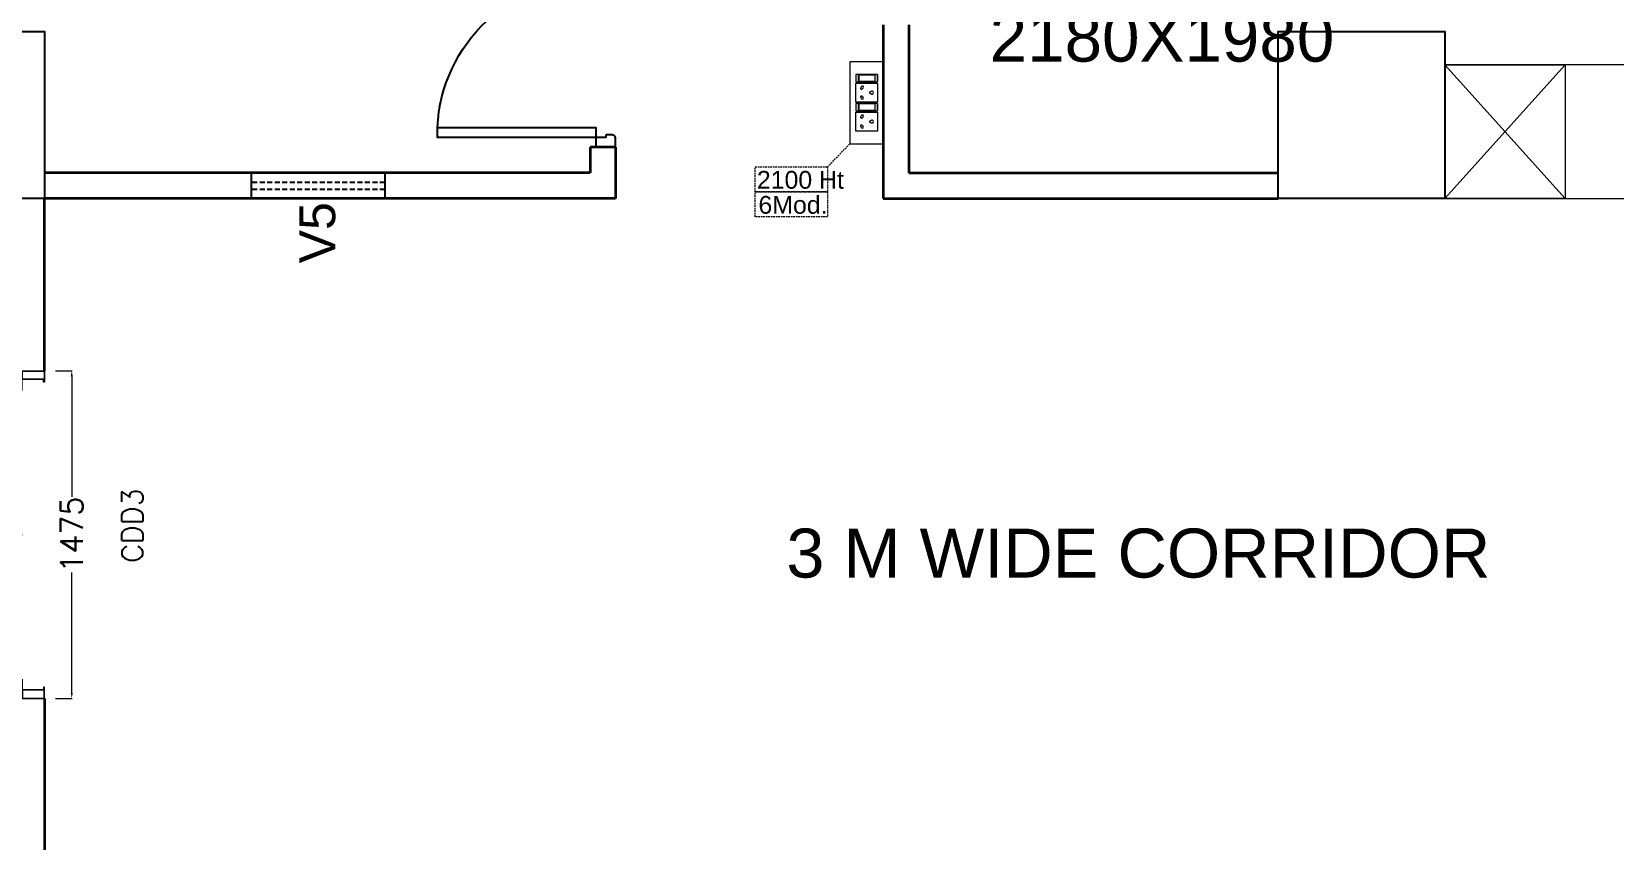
# Model space of a CAD drawing. Extents: x 3505867 to 3988380, y -625948 to -590408.
# Drawn here: x 3625760 to 3632873, y -606126 to -602488 of the extents above; entities that cross this region are included whole.
import ezdxf

# ---------------------------------------------------------------- set-up
doc = ezdxf.new("R2010")
doc.units = 0
doc.header["$LTSCALE"] = 6
doc.header["$MEASUREMENT"] = 0
for name, pattern in [('1', [0]), ('DASHED2', [0.375, 0.25, -0.125]), ('HIDDEN', [0.375, 0.25, -0.125])]:
    doc.linetypes.add(name, pattern=pattern)
doc.layers.get('0').update_dxf_attribs({"linetype": 'CONTINUOUS'})
doc.layers.get('Defpoints').update_dxf_attribs({"linetype": 'CONTINUOUS'})
for name, color, linetype, lineweight in [('1200 Door', 144, 'CONTINUOUS', 5), ('Double Leaf Door', 4, 'CONTINUOUS', 18), ('ELE-2NOS OF 6-16 RAW POWER SOCKET', 1, 'CONTINUOUS', 20), ('WALL', 10, 'CONTINUOUS', 35)]:
    doc.layers.add(name, color=color, linetype=linetype, lineweight=lineweight)
doc.layers.add('CFT_LOOPING', color=7, linetype='1', lineweight=0, true_color=0xd6d600)
for name, color, linetype in [('COL', 5, 'CONTINUOUS'), ('DIM', 7, 'CONTINUOUS'), ('DOOR', 44, 'CONTINUOUS'), ('FUR', 21, 'CONTINUOUS'), ('JOINERY', 7, 'CONTINUOUS'), ('Staircase', 7, 'CONTINUOUS'), ('TEXT', 5, 'CONTINUOUS'), ('Window', 161, 'CONTINUOUS')]:
    doc.layers.add(name, color=color, linetype=linetype)
doc.styles.add('ARIAL', font='')
doc.styles.add('ROMANS', font='romans.shx')
doc.styles.get("Standard").update_dxf_attribs({"font": 'SIMPLEX'})
doc.styles.get('ARIAL').set_extended_font_data('Arial')
doc.dimstyles.new('AEPL1', dxfattribs={"dimtxt": 100, "dimasz": 25, "dimexe": 1.25, "dimexo": 50, "dimtad": 0, "dimdec": 0, "dimtxsty": 'ROMANS', "dimcen": 2.5, "dimclrd": 250, "dimclre": 250, "dimadec": 0, "dimazin": 0, "dimtfac": 1, "dimtdec": 0, "dimtmove": 0, "dimatfit": 3, "dimfxl": 1, "dimlwd": 0, "dimlwe": 0, "dimarcsym": 0})

# ---------------------------------------------------------------- blocks, each defined once
blk = doc.blocks.new('Z$W@#1841')
at = {"layer": 'DOOR'}
blk.add_lwpolyline([(482.5, 633.2), (482.5, -167.4), (533, -167.4), (533, 633.2)], close=True, dxfattribs=at)
for points in [[(-254.1, -217.9), (-267.6, -217.9), (-267.6, -167.4), (-317.3, -167.4), (-317.3, -267.4), (-267.6, -267.4), (-267.6, -265.2, 0.414214), (-256.3, -253.9), (-254.1, -253.9)], [(519.5, -217.9), (533, -217.9), (533, -167.4), (582.7, -167.4), (582.7, -267.4), (533, -267.4), (533, -265.2, -0.414214), (521.7, -253.9), (519.5, -253.9)]]:
    blk.add_lwpolyline(points, format="xyb", close=True, dxfattribs=at)
at = {"layer": 'DOOR', "color": 145}
blk.add_arc((518.4, -152.1), 786.1, 92.61772, 181.11293, dxfattribs=at)
blk = doc.blocks.new('1800x80')
at = {"layer": 'Double Leaf Door'}
for points in [[(101770.4, -25417.9), (101775.3, -25417.9), (101775.3, -25121.4), (101770.4, -25121.4)], [(101814, -25121.4), (101809.1, -25121.4), (101809.1, -25417.9), (101814, -25417.9)], [(103113.4, -25121.4), (103118.4, -25121.4), (103118.4, -25417.9), (103113.4, -25417.9)], [(103157.1, -25417.9), (103152.1, -25417.9), (103152.1, -25121.4), (103157.1, -25121.4)]]:
    blk.add_hatch(color=6, dxfattribs=at).paths.add_polyline_path(points)
at = {"layer": 'Double Leaf Door', "color": 8}
for p, q in [((101770.4, -25581.8), (101770.4, -24927.6)), ((101770.4, -24927.6), (101814, -24927.6)), ((101792.2, -25121.4), (101792.2, -24927.6)), ((101814, -24927.6), (101814, -25581.8)), ((103157.1, -24927.6), (103113.4, -24927.6)), ((103113.4, -24927.6), (103113.4, -25581.8)), ((103135.3, -25121.4), (103135.3, -24927.6)), ((103157.1, -25581.8), (103157.1, -24927.6)), ((101756, -24985.1), (101756, -25003.1)), ((101770.4, -24983.1), (101758, -24983.1)), ((101758, -25005), (101770.4, -25005)), ((101770.4, -24983.1), (101770.4, -25005)), ((103157.1, -24983.1), (103169.5, -24983.1)), ((103157.1, -24983.1), (103157.1, -25005)), ((103169.5, -25005), (103157.1, -25005)), ((103171.5, -24985.1), (103171.5, -25003.1)), ((101792.2, -25581.8), (101792.2, -25417.9)), ((103135.3, -25581.8), (103135.3, -25417.9)), ((101726.2, -25581.8), (101726.2, -25681.8)), ((101766.4, -25581.8), (101726.2, -25581.8)), ((101728.2, -25583.8), (101728.2, -25679.8)), ((101764.4, -25583.8), (101728.2, -25583.8)), ((101764.4, -25678.9), (101764.4, -25583.8)), ((101766.4, -25676.9), (101766.4, -25581.8)), ((101814, -25581.8), (101770.4, -25581.8)), ((103113.4, -25581.8), (103157.1, -25581.8)), ((103161.1, -25676.9), (103161.1, -25581.8)), ((103161.1, -25581.8), (103201.2, -25581.8)), ((103163, -25678.9), (103163, -25583.8)), ((103163, -25583.8), (103199.3, -25583.8)), ((103199.3, -25583.8), (103199.3, -25679.8)), ((103201.2, -25581.8), (103201.2, -25681.8)), ((101728.2, -25679.8), (101766.4, -25679.8)), ((101776.3, -25678.9), (101764.4, -25678.9)), ((101778.3, -25676.9), (101766.4, -25676.9)), ((101766.4, -25679.8), (101776.3, -25679.8)), ((101776.3, -25679.8), (101776.3, -25678.9)), ((101778.3, -25681.8), (101778.3, -25676.9)), ((103149.1, -25681.8), (103149.1, -25676.9)), ((103149.1, -25676.9), (103161.1, -25676.9)), ((103151.1, -25679.8), (103151.1, -25678.9)), ((103151.1, -25678.9), (103163, -25678.9)), ((103161.1, -25679.8), (103151.1, -25679.8)), ((103199.3, -25679.8), (103161.1, -25679.8)), ((101726.2, -25681.8), (101766.4, -25681.8)), ((101766.4, -25681.8), (101778.3, -25681.8)), ((103161.1, -25681.8), (103149.1, -25681.8)), ((103201.2, -25681.8), (103161.1, -25681.8))]:
    blk.add_line(p, q, dxfattribs=at)
at = {"layer": 'Double Leaf Door', "color": 6}
for p, q in [((101814, -25121.4), (101770.4, -25121.4)), ((101770.4, -25121.4), (101770.4, -25417.9)), ((101775.3, -25417.9), (101775.3, -25121.4)), ((101809.1, -25417.9), (101809.1, -25121.4)), ((101814, -25417.9), (101814, -25121.4)), ((103113.4, -25417.9), (103113.4, -25121.4)), ((103113.4, -25121.4), (103157.1, -25121.4)), ((103118.4, -25417.9), (103118.4, -25121.4)), ((103152.1, -25417.9), (103152.1, -25121.4)), ((103157.1, -25121.4), (103157.1, -25417.9)), ((101770.4, -25417.9), (101814, -25417.9)), ((103157.1, -25417.9), (103113.4, -25417.9))]:
    blk.add_line(p, q, dxfattribs=at)
at = {"layer": 'Double Leaf Door', "color": 6, "ltscale": 100}
for p, q in [((101809.1, -25121.4), (101809.1, -25417.9)), ((103118.4, -25121.4), (103118.4, -25417.9))]:
    blk.add_line(p, q, dxfattribs=at)
at = {"layer": 'Double Leaf Door', "color": 6}
for points in [[(101770.4, -25121.4), (101770.4, -25417.9), (101775.3, -25417.9), (101775.3, -25121.4), (101770.4, -25121.4)], [(101814, -25121.4), (101814, -25417.9), (101809.1, -25417.9), (101809.1, -25121.4), (101814, -25121.4)], [(103113.4, -25121.4), (103113.4, -25417.9), (103118.4, -25417.9), (103118.4, -25121.4), (103113.4, -25121.4)], [(103157.1, -25121.4), (103157.1, -25417.9), (103152.1, -25417.9), (103152.1, -25121.4), (103157.1, -25121.4)]]:
    blk.add_lwpolyline(points, dxfattribs=at)
at = {"layer": 'Double Leaf Door', "ltscale": 5000}
for points in [[(101770.4, -25121.4), (101770.4, -25417.9), (101775.3, -25417.9), (101775.3, -25121.4), (101770.4, -25121.4)], [(103157.1, -25121.4), (103157.1, -25417.9), (103152.1, -25417.9), (103152.1, -25121.4), (103157.1, -25121.4)]]:
    blk.add_lwpolyline(points, dxfattribs=at)
at = {"layer": 'Double Leaf Door', "color": 8}
for centre, radius, start, end in [((101731.8, -25658.9), 736, 6.01421, 83.58626), ((103143.1, -25606.8), 679.9, 92.50464, 177.89489), ((101756, -24994.1), 3.72, 90, 270), ((101758, -24985.1), 1.98, 90, 180), ((101758, -25003.1), 1.98, 180, 270), ((103169.5, -24985.1), 1.98, 0, 90), ((103169.5, -25003.1), 1.98, 270, 0), ((103171.5, -24994.1), 3.72, 270, 90)]:
    blk.add_arc(centre, radius, start, end, dxfattribs=at)
blk = doc.blocks.new('*D133')
at = {"layer": 'Defpoints', "color": 0, "linetype": 'ByBlock'}
for p in [(-15555, 9925.2), (-15432.3, 9925.2), (-15555, 8450.2)]:
    blk.add_point(p, dxfattribs=at)
at = {"layer": 'DIM', "color": 250, "linetype": 'ByBlock', "lineweight": 0}
for p, q in [((-15505, 9925.2), (-15431, 9925.2)), ((-15432.3, 9900.2), (-15432.3, 9357.3)), ((-15432.3, 8475.2), (-15432.3, 9018)), ((-15505, 8450.2), (-15431, 8450.2))]:
    blk.add_line(p, q, dxfattribs=at)
at = {"layer": 'DIM', "color": 250, "linetype": 'ByBlock'}
for points in [[(-15428.1, 9900.2), (-15436.5, 9900.2), (-15432.3, 9925.2)], [(-15436.5, 8475.2), (-15428.1, 8475.2), (-15432.3, 8450.2)]]:
    blk.add_solid(points, dxfattribs=at)
at = {"layer": 'DIM', "color": 0, "linetype": 'ByBlock', "insert": (-15432.3, 9187.7), "char_height": 100, "attachment_point": 5, "rotation": 90, "style": 'ROMANS'}
blk.add_mtext('1475', dxfattribs=at)
blk = doc.blocks.new('6 MODULES RAW POWER')
at = {"layer": 'ELE-2NOS OF 6-16 RAW POWER SOCKET', "color": 1, "ltscale": 300}
for p, q in [((-6.1, 92), (-6.1, 19.7)), ((-6.1, 92), (-6.1, 19.7)), ((19.1, 92), (-6.1, 92)), ((-6.1, 92), (19.1, 92)), ((-4, 84.2), (-4, 27.6)), ((17, 84.2), (-4, 84.2)), ((17, 27.6), (17, 84.2)), ((19.1, 19.7), (19.1, 92)), ((23.3, 92), (86.6, 92)), ((23.3, 19.7), (23.3, 92)), ((86.6, 92), (86.6, 19.7)), ((90.8, 92), (90.8, 19.7)), ((90.8, 92), (90.8, 19.7)), ((116, 92), (90.8, 92)), ((90.8, 92), (116, 92)), ((92.9, 84.2), (92.9, 27.6)), ((113.9, 84.2), (92.9, 84.2)), ((113.9, 27.6), (113.9, 84.2)), ((116, 19.7), (116, 92)), ((120.2, 19.7), (120.2, 92)), ((120.2, 92), (183.6, 92)), ((183.6, 92), (183.6, 19.7)), ((-6.1, 19.7), (19.1, 19.7)), ((-4, 30.1), (17, 30.1)), ((-4, 27.6), (17, 27.6)), ((86.6, 19.7), (23.3, 19.7)), ((90.8, 19.7), (116, 19.7)), ((92.9, 30.1), (113.9, 30.1)), ((92.9, 27.6), (113.9, 27.6)), ((183.6, 19.7), (120.2, 19.7))]:
    blk.add_line(p, q, dxfattribs=at)
blk.add_lwpolyline([(-48.5, 0), (226, 0), (226, 111.7), (-48.5, 111.7)], close=True, dxfattribs=at)
for centre, radius, start, end in [((55, 73.7), 4.93, 307.1584, 232.8416), ((55, 68.8), 3.14, 161.4031, 18.5969), ((151.9, 73.7), 4.93, 307.1584, 232.8416), ((151.9, 68.8), 3.14, 161.4031, 18.5969), ((36.9, 41.8), 4.25, 5.2689, 272.51), ((40.3, 38.8), 3.43, 202.6838, 75.0951), ((69.7, 38.8), 3.43, 104.9049, 337.3162), ((73, 41.8), 4.25, 267.49, 174.7311), ((133.8, 41.8), 4.25, 5.2689, 272.51), ((137.2, 38.8), 3.43, 202.6838, 75.0951), ((166.6, 38.8), 3.43, 104.9049, 337.3162), ((169.9, 41.8), 4.25, 267.49, 174.7311)]:
    blk.add_arc(centre, radius, start, end, dxfattribs=at)
blk = doc.blocks.new('CIVIL IVF')
at = {"layer": 'COL', "color": 8}
blk.add_lwpolyline([(-16305, 10700.2), (-16305, 11450.2), (-15555, 11450.2), (-15555, 10700.2)], close=True, dxfattribs=at)
at = {"layer": 'COL', "color": 8, "elevation": 0}
blk.add_lwpolyline([(-10010, 10700.2), (-10010, 11450.2), (-9260, 11450.2), (-9260, 10700.2)], close=True, dxfattribs=at)
at = {"layer": 'FUR', "color": 8, "lineweight": 0, "ltscale": 15, "elevation": 0}
for points in [[(-9260, 10700.2), (-9260, 11300.2), (-8720, 11300.2), (-8720, 10700.2)], [(-6260, 10700.2), (-6260, 11300.2), (-9260, 11300.2), (-9260, 10700.2)]]:
    blk.add_lwpolyline(points, close=True, dxfattribs=at)
at = {"layer": 'Staircase', "color": 8, "lineweight": 0, "elevation": 0}
for points in [[(-8720, 10700.2), (-9260, 11300.2)], [(-9260, 10700.2), (-8720, 11300.2)]]:
    blk.add_lwpolyline(points, dxfattribs=at)
at = {"layer": 'WALL', "color": 8, "linetype": 'ByBlock'}
for p, q in [((-11784.8, 11480.1), (-11784.8, 10700.2)), ((-11669.8, 11480.1), (-11669.8, 10815.2)), ((-13102.8, 10930.2), (-13102.8, 10815.2)), ((-13102.8, 10930.2), (-13102.8, 10815.2)), ((-12987.8, 10930.2), (-13102.8, 10930.2)), ((-12987.8, 10930.2), (-12987.8, 10700.2)), ((-13102.8, 10815.2), (-15555, 10815.2)), ((-11669.8, 10815.2), (-10010, 10815.2)), ((-15555, 9925.2), (-15555, 10700.2)), ((-12987.8, 10700.2), (-15555, 10700.2)), ((-11784.8, 10700.2), (-10010, 10700.2)), ((-15555, 8450.2), (-15555, 7660.2))]:
    blk.add_line(p, q, dxfattribs=at)
at = {"layer": 'WALL', "color": 8, "lineweight": 0}
for p, q in [((-15670, 9925.2), (-15555, 9925.2)), ((-15670, 8450.2), (-15555, 8450.2))]:
    blk.add_line(p, q, dxfattribs=at)
at = {"layer": 'Window', "color": 8, "linetype": 'HIDDEN', "ltscale": 15}
for p, q in [((-14024.9, 10771.8), (-14624.9, 10771.8)), ((-14024.9, 10739.4), (-14624.9, 10739.4))]:
    blk.add_line(p, q, dxfattribs=at)
at = {"layer": 'Window', "color": 8, "linetype": 'Continuous', "elevation": 0}
blk.add_lwpolyline([(-14624.9, 10700.2), (-14624.9, 10815.2), (-14024.9, 10815.2), (-14024.9, 10700.2)], close=True, dxfattribs=at)
at = {"layer": 'DOOR', "color": 8, "linetype": 'Continuous', "xscale": -0.8888888889923692, "yscale": 0.8888888889923692, "zscale": 0.8888888888759539, "rotation": 89.99999999999977}
blk.add_blockref('Z$W@#1841', (-13225.5, 11448.1), dxfattribs=at)
at = {"layer": 'Double Leaf Door', "color": 8, "rotation": 90}
blk.add_blockref('1800x80', (-41236.8, -93276.1), dxfattribs=at)
at = {"layer": '1200 Door', "color": 8, "linetype": 'ByBlock', "style": 'ROMANS'}
blk.add_text('CDD3', height=94.18, rotation=90, dxfattribs=at).set_placement((-15113.1, 9061.1, -35804.4))
at = {"layer": 'DIM', "color": 8, "insert": (-10532.1, 11783.2), "char_height": 216.75, "width": 2086.034, "attachment_point": 5, "style": 'ARIAL'}
blk.add_mtext('RECORD\\PROOM 2180X1980', dxfattribs=at)
at = {"layer": 'JOINERY', "color": 8, "style": 'ARIAL', "width": 1}
blk.add_text('V5', height=161.2, rotation=90, dxfattribs=at).set_placement((-14248.1, 10408, -101230.8))
at = {"layer": 'WALL', "color": 8, "linetype": 'Continuous', "insert": (-10638.2, 9103.3), "char_height": 220.414, "width": 4941.395, "attachment_point": 5, "style": 'ARIAL'}
blk.add_mtext('3 M WIDE CORRIDOR', dxfattribs=at)
at = {"layer": 'DIM', "color": 8, "linetype": 'ByBlock'}
dim = blk.add_linear_dim(base=(-15432.3, 9925.2), p1=(-15555, 8450.2), p2=(-15555, 9925.2), angle=90, dimstyle='AEPL1', dxfattribs=at)
dim.commit()
dim.dimension.update_dxf_attribs({"geometry": '*D133', "text_midpoint": (-15432.3, 9187.7)})

msp = doc.modelspace()

# ---------------------------------------------------------------- linework, layer by layer
at = {"layer": 'CFT_LOOPING', "color": 7, "linetype": 'DASHED2', "ltscale": 5}
msp.add_line((3629336.8, -603096.7), (3629437.4, -602992.4), dxfattribs=at)
for points in [[(3629011.9, -603096.7), (3629336.8, -603096.7), (3629336.8, -603209.2), (3629011.9, -603209.2)], [(3629011.9, -603209.2), (3629336.8, -603209.2), (3629336.8, -603321.7), (3629011.9, -603321.7)]]:
    msp.add_lwpolyline(points, close=True, dxfattribs=at)

# ---------------------------------------------------------------- block references
at = {"linetype": 'ByBlock'}
msp.add_blockref('CIVIL IVF', (3641372.2, -613938.4), dxfattribs=at)
at = {"layer": 'ELE-2NOS OF 6-16 RAW POWER SOCKET', "xscale": 1.34228755900615, "yscale": 1.34228755900615, "zscale": 1.34228755900615, "rotation": 269.9999999999999}
msp.add_blockref('6 MODULES RAW POWER', (3629437.3, -602689), dxfattribs=at)

# ---------------------------------------------------------------- texts
at = {"layer": 'TEXT', "color": 7, "char_height": 80, "attachment_point": 1}
for s, insert, width in [('\\A1;{\\fArial|b0|i0|c0|p34;2100 Ht\\P}', (3629019.4, -603114.8), 8957.987), ('\\A1;{\\fArial|b0|i0|c0|p34;6Mod.\\P}', (3629026.4, -603227.3), 352.575)]:
    msp.add_mtext(s, dxfattribs=dict(at, insert=insert, width=width))

doc.saveas('drawing.dxf')
